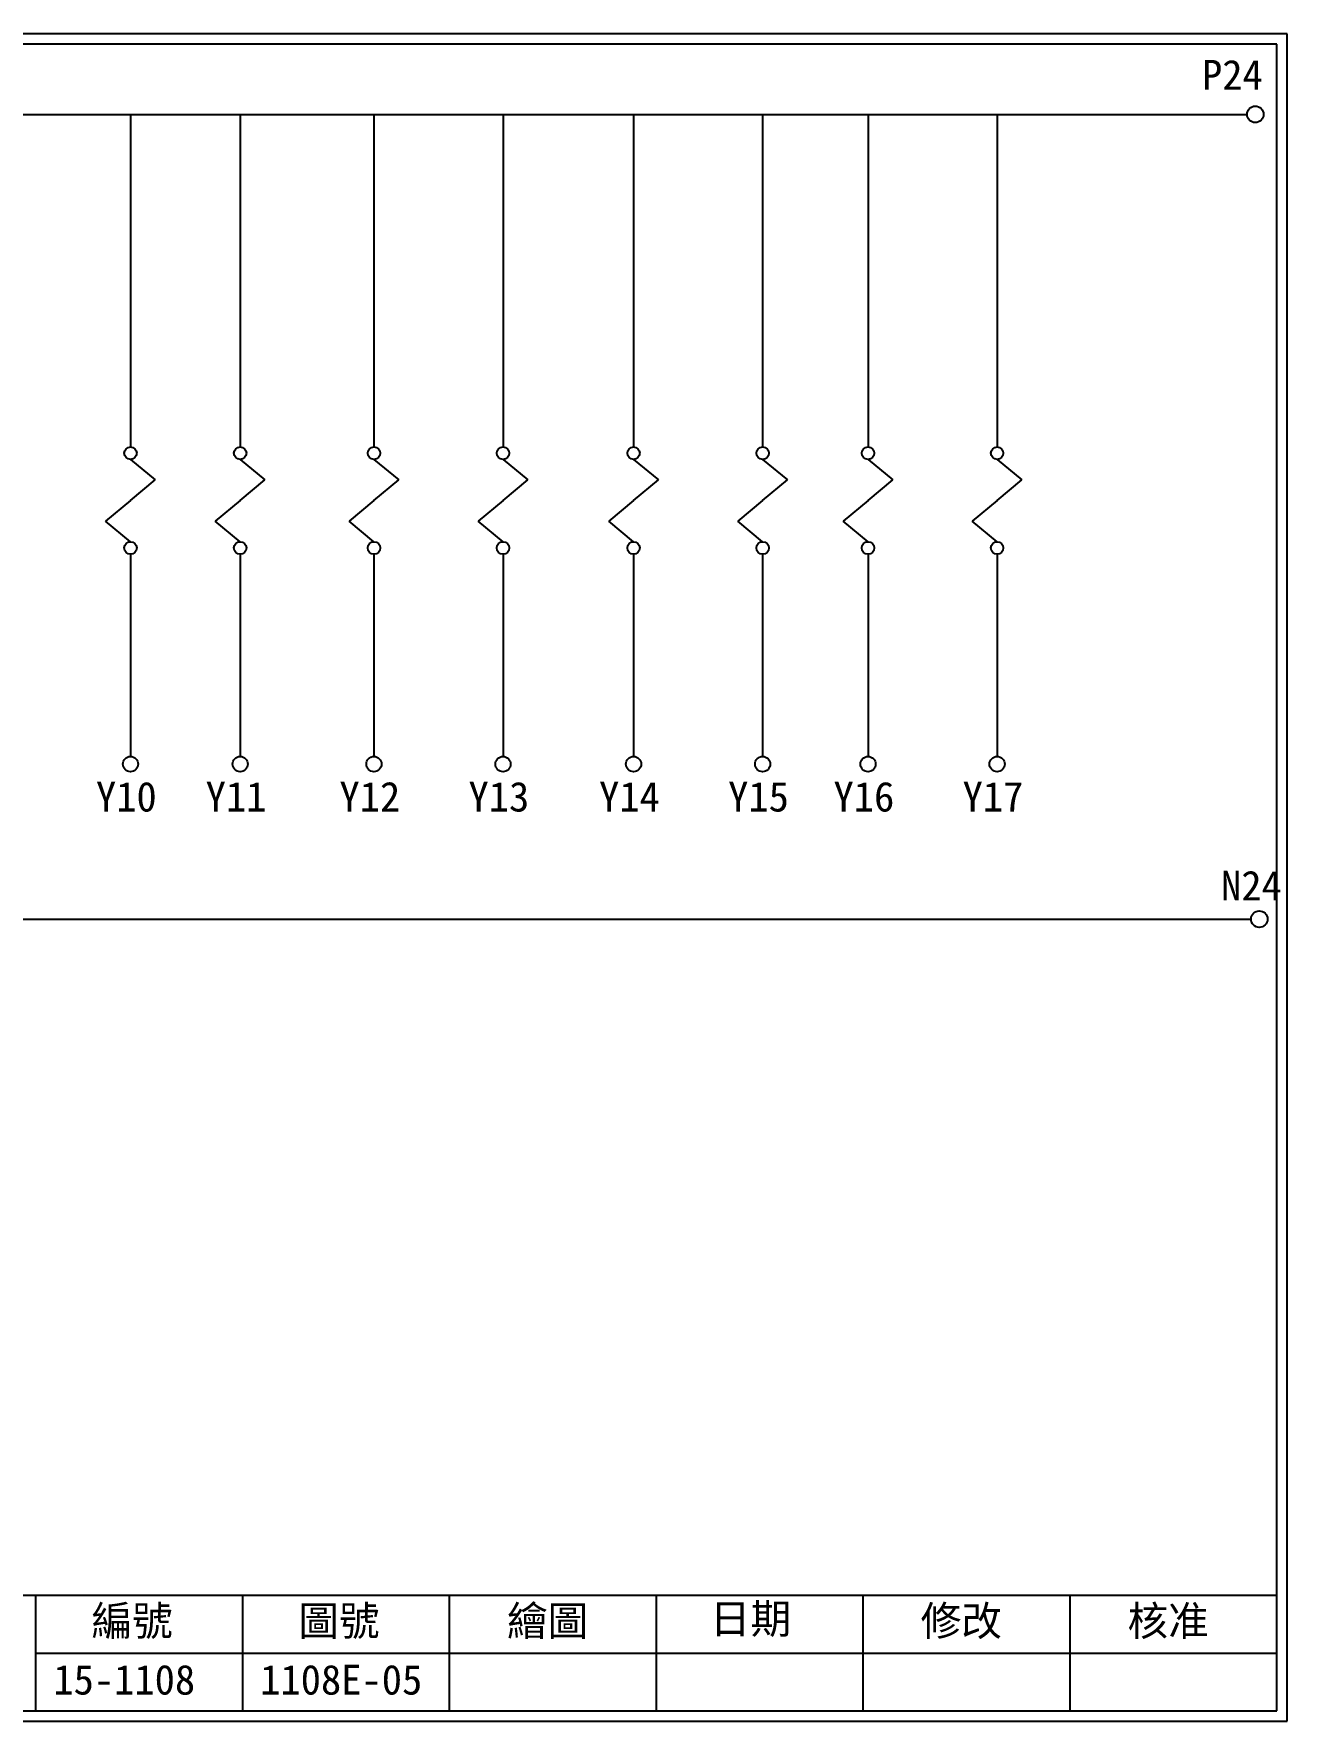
# Model space of a CAD drawing. Extents: x 889 to 1176, y 251 to 455.
# Drawn here: x 1024.6 to 1176.1, y 251.2 to 455.2 of the extents above; entities that cross this region are included whole.
import ezdxf

# ---------------------------------------------------------------- set-up
doc = ezdxf.new("R2010")
doc.units = 0
doc.layers.get('0').update_dxf_attribs({"linetype": 'CONTINUOUS'})
doc.styles.add('STSL', font='kaiu.ttf')

msp = doc.modelspace()

# ---------------------------------------------------------------- linework, layer by layer
for p, q in [((1176.07, 455.16), (889.07, 455.16)), ((1176.07, 251.2), (1176.07, 455.16)), ((1174.82, 453.91), (890.32, 453.91)), ((1174.82, 252.44), (1174.82, 453.91)), ((893.61, 445.42), (1171.21, 445.42)), ((1036.25, 445.42), (1036.25, 405.22)), ((1049.51, 445.42), (1049.51, 405.22)), ((1065.68, 445.42), (1065.68, 405.22)), ((1081.28, 445.42), (1081.28, 405.22)), ((1097.06, 445.42), (1097.06, 405.22)), ((1112.66, 445.42), (1112.66, 405.22)), ((1125.4, 445.42), (1125.4, 405.22)), ((1141, 445.42), (1141, 405.22)), ((1036.25, 403.72), (1039.25, 401.23)), ((1049.51, 403.72), (1052.51, 401.23)), ((1065.68, 403.72), (1068.68, 401.23)), ((1081.28, 403.72), (1084.28, 401.23)), ((1097.06, 403.72), (1100.07, 401.23)), ((1112.66, 403.72), (1115.66, 401.23)), ((1125.4, 403.72), (1128.41, 401.23)), ((1141, 403.72), (1144, 401.23)), ((1036.25, 398.74), (1039.25, 401.23)), ((1049.51, 398.74), (1052.51, 401.23)), ((1065.68, 398.74), (1068.68, 401.23)), ((1081.28, 398.74), (1084.28, 401.23)), ((1097.06, 398.74), (1100.07, 401.23)), ((1112.66, 398.74), (1115.66, 401.23)), ((1125.4, 398.74), (1128.41, 401.23)), ((1141, 398.74), (1144, 401.23)), ((1036.25, 398.74), (1033.24, 396.25)), ((1049.51, 398.74), (1046.5, 396.25)), ((1065.68, 398.74), (1062.68, 396.25)), ((1081.28, 398.74), (1078.27, 396.25)), ((1097.06, 398.74), (1094.06, 396.25)), ((1112.66, 398.74), (1109.65, 396.25)), ((1125.4, 398.74), (1122.4, 396.25)), ((1141, 398.74), (1137.99, 396.25)), ((1036.25, 393.76), (1033.24, 396.25)), ((1049.51, 393.76), (1046.5, 396.25)), ((1065.68, 393.76), (1062.68, 396.25)), ((1081.28, 393.76), (1078.27, 396.25)), ((1097.06, 393.76), (1094.06, 396.25)), ((1112.66, 393.76), (1109.65, 396.25)), ((1125.4, 393.76), (1122.4, 396.25)), ((1141, 393.76), (1137.99, 396.25)), ((1036.25, 392.26), (1036.25, 367.81)), ((1049.51, 392.26), (1049.51, 367.81)), ((1065.68, 392.26), (1065.68, 367.81)), ((1081.28, 392.26), (1081.28, 367.81)), ((1097.06, 392.26), (1097.06, 367.81)), ((1112.66, 392.26), (1112.66, 367.81)), ((1125.4, 392.26), (1125.4, 367.81)), ((1141, 392.26), (1141, 367.81)), ((893.82, 348.15), (1171.69, 348.15)), ((890.32, 266.44), (1174.82, 266.44)), ((1024.82, 252.44), (1024.82, 266.44)), ((1049.82, 252.44), (1049.82, 266.44)), ((1074.82, 252.44), (1074.82, 266.44)), ((1099.82, 252.44), (1099.82, 266.44)), ((1124.82, 252.44), (1124.82, 266.44)), ((1149.82, 252.44), (1149.82, 266.44)), ((1024.82, 259.44), (1174.82, 259.44)), ((889.07, 251.2), (1176.07, 251.2)), ((890.32, 252.44), (1174.82, 252.44))]:
    msp.add_line(p, q)
for centre, radius in [((1172.21, 445.42), 1), ((1036.25, 404.47), 0.751), ((1049.51, 404.47), 0.751), ((1065.68, 404.47), 0.751), ((1081.28, 404.47), 0.751), ((1097.06, 404.47), 0.751), ((1112.66, 404.47), 0.751), ((1125.4, 404.47), 0.751), ((1141, 404.47), 0.751), ((1036.25, 393.01), 0.751), ((1049.51, 393.01), 0.751), ((1065.68, 393.01), 0.751), ((1081.28, 393.01), 0.751), ((1097.06, 393.01), 0.751), ((1112.66, 393.01), 0.751), ((1125.4, 393.01), 0.751), ((1141, 393.01), 0.751), ((1036.25, 366.89), 0.92), ((1049.51, 366.89), 0.92), ((1065.68, 366.89), 0.92), ((1081.28, 366.89), 0.92), ((1097.06, 366.89), 0.92), ((1112.66, 366.89), 0.92), ((1125.4, 366.89), 0.92), ((1141, 366.89), 0.92), ((1172.69, 348.15), 1)]:
    msp.add_circle(centre, radius)

# ---------------------------------------------------------------- texts
at = {"style": 'STSL'}
for s, p in [('P24', (1165.77, 448.41)), ('Y10', (1032.08, 361.15)), ('Y11', (1045.34, 361.15)), ('Y12', (1061.51, 361.15)), ('Y13', (1077.11, 361.15)), ('Y14', (1092.89, 361.15)), ('Y15', (1108.49, 361.15)), ('Y16', (1121.23, 361.15)), ('Y17', (1136.83, 361.15)), ('N24', (1168.07, 350.4)), ('編號', (1031.54, 261.53)), ('圖號', (1056.54, 261.53)), ('繪圖', (1081.76, 261.53)), ('日期', (1106.29, 261.78)), ('修改', (1131.76, 261.53)), ('核准', (1156.76, 261.53)), ('15-1108', (1026.93, 254.42)), ('1108E-05', (1051.93, 254.42))]:
    msp.add_text(s, height=3.6, dxfattribs=at).set_placement(p)

doc.saveas('drawing.dxf')
